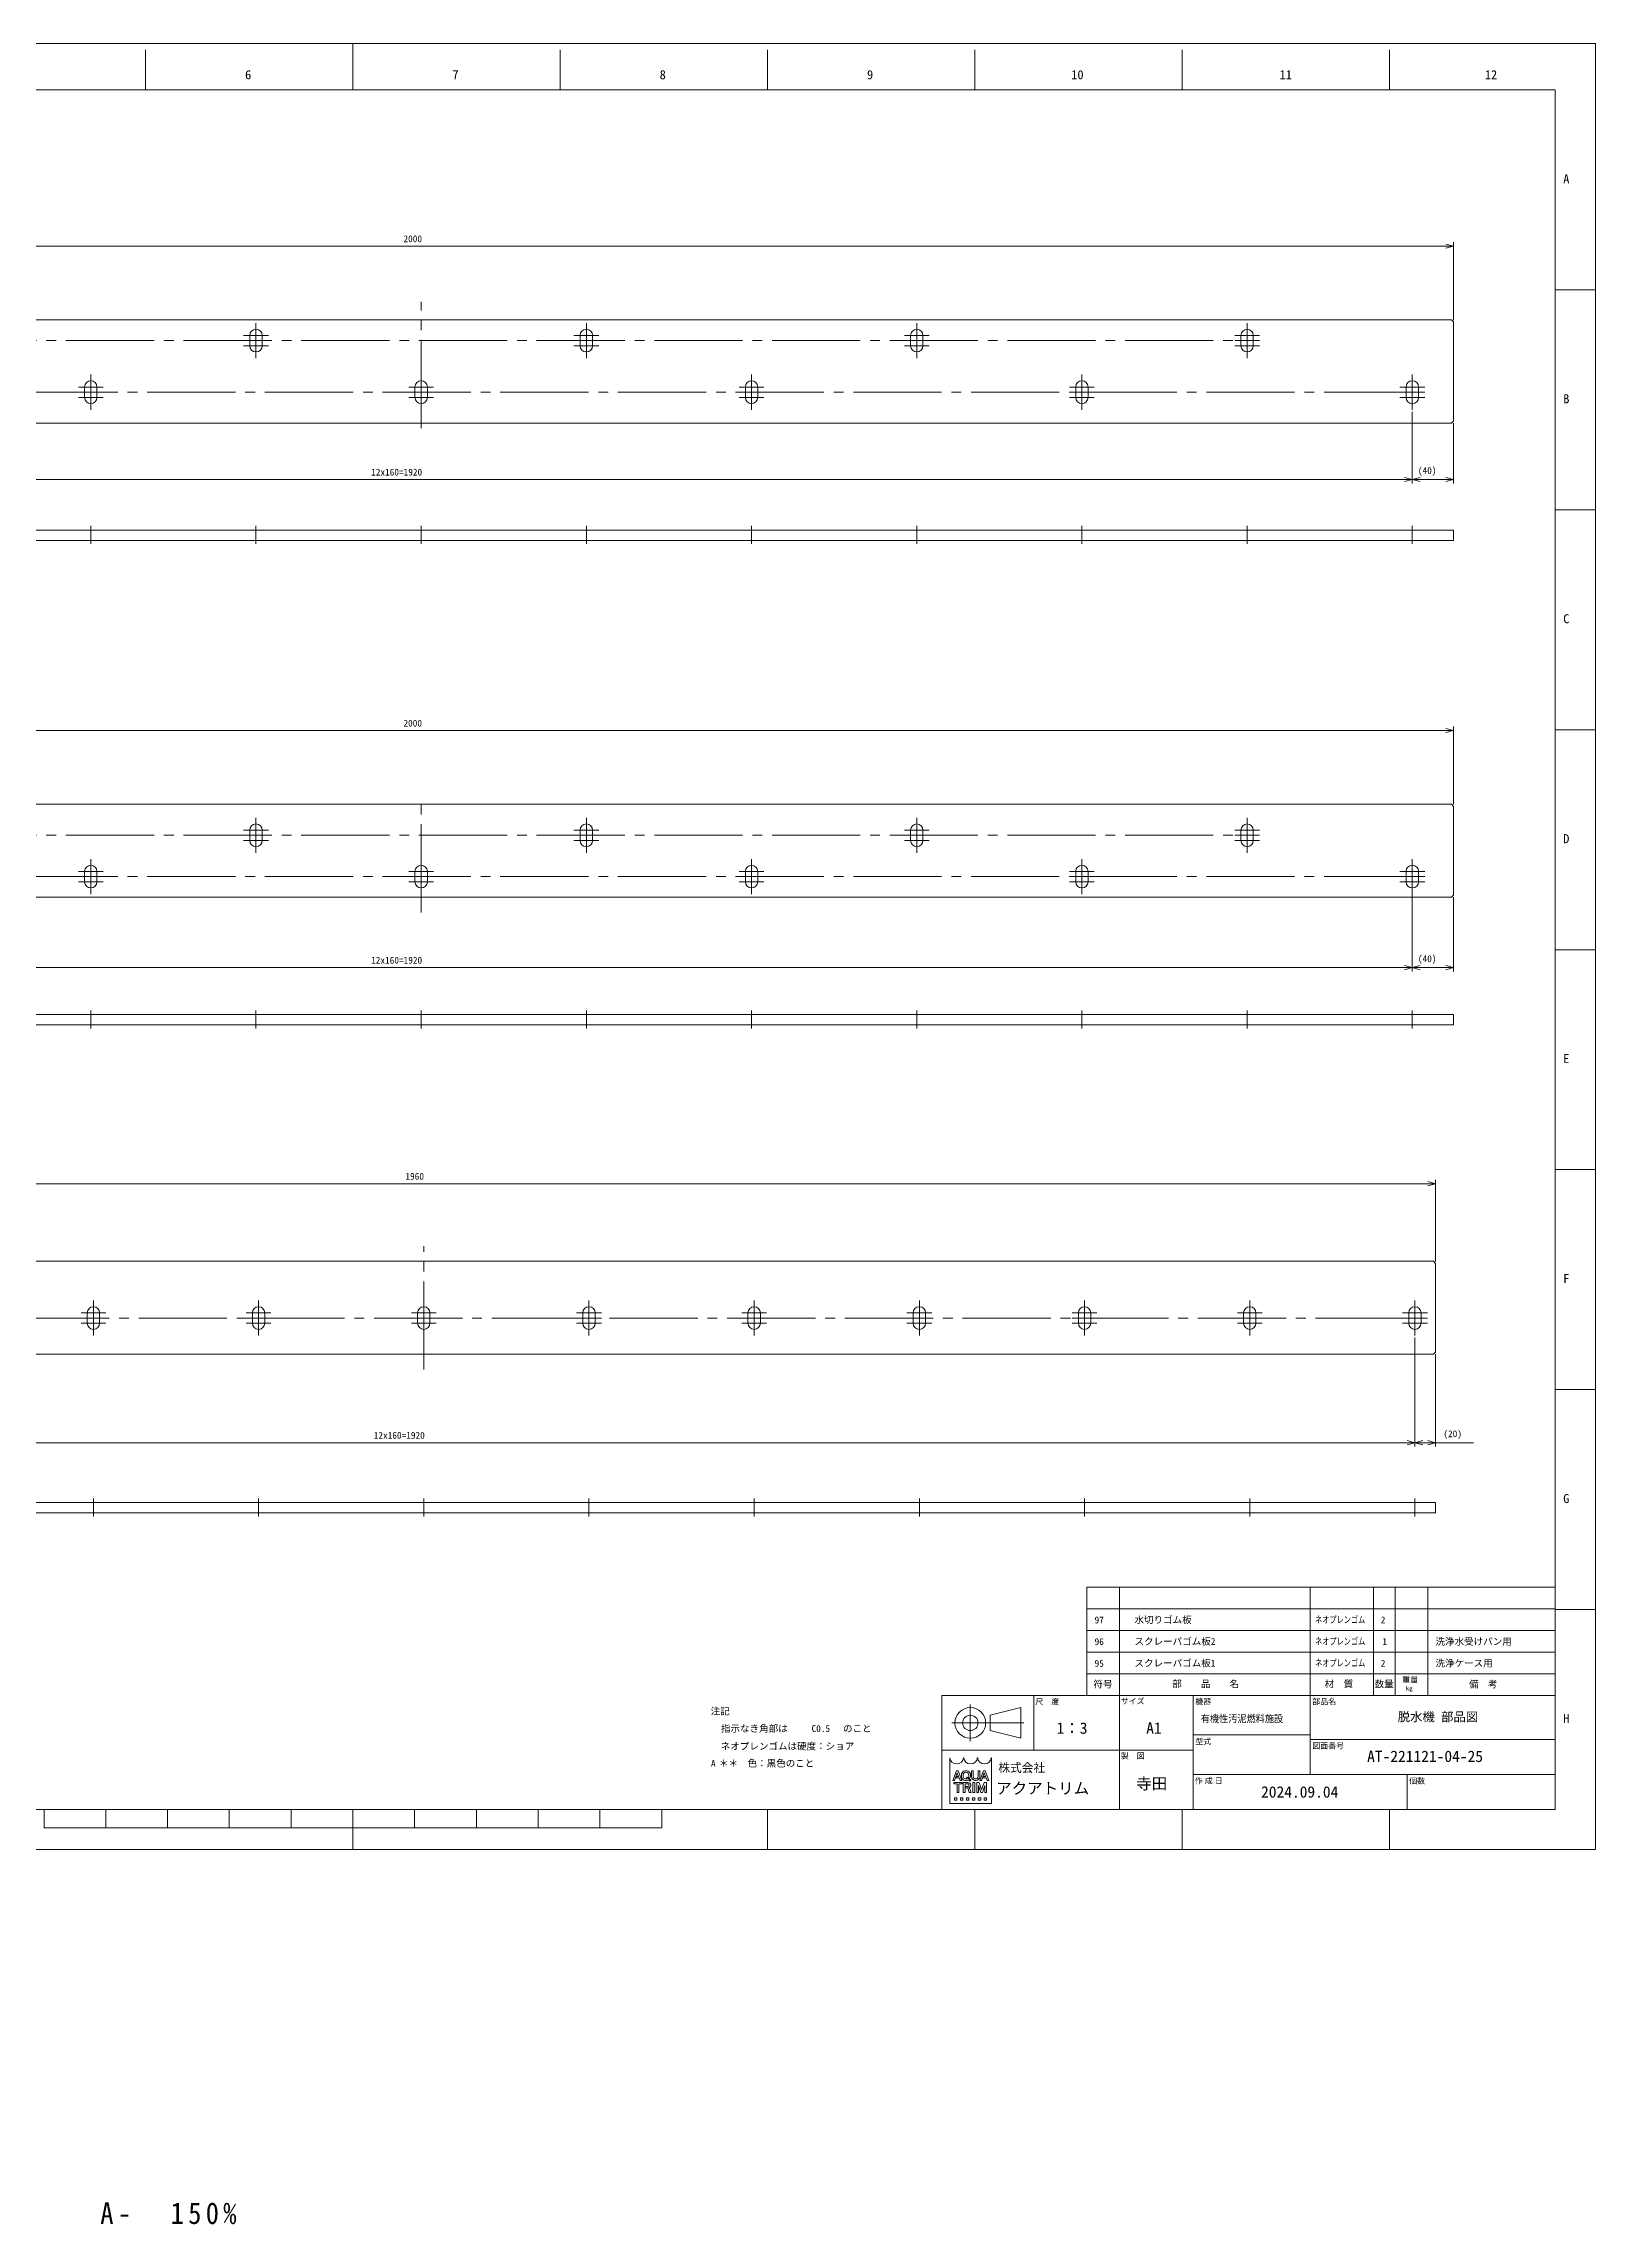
# Model space of a CAD drawing. Units: millimetres at full size. Extents: x -1242 to 1242, y -1230 to 882.
# Drawn here: x -261 to 1242, y -1230 to 882 of the extents above; entities that cross this region are included whole.
import ezdxf
from ezdxf.enums import TextEntityAlignment as Align

# ---------------------------------------------------------------- set-up
doc = ezdxf.new("R2010")
doc.units = ezdxf.units.MM
doc.header["$LTSCALE"] = 9.4985
doc.linetypes.add('CHAIN2', pattern=[12, 9, -1, 1, -1])
for name, color, linetype, lineweight in [('0-0_90_FRAME', 2, 'Continuous', 9), ('0-1_91_BLANK', 6, 'Continuous', 9), ('0-2_08_DIM', 3, 'Continuous', 9), ('0-3_05_CENTER', 2, 'CHAIN2', 9), ('0-4_0', 134, 'Continuous', 9)]:
    doc.layers.add(name, color=color, linetype=linetype, lineweight=lineweight)
doc.layers.add('0-6_07_TEXT', color=3, linetype='Continuous')
doc.layers.add('0-8', color=7, linetype='Continuous')
doc.styles.add('ＭＳ ゴシック', font='')
doc.styles.add('ＭＳ Ｐゴシック', font='')
doc.styles.get('ＭＳ ゴシック').set_extended_font_data('MS Gothic')
doc.styles.get('ＭＳ Ｐゴシック').set_extended_font_data('MS PGothic')

# ---------------------------------------------------------------- blocks, each defined once
blk = doc.blocks.new('_Open30')
at = {"layer": '0-2_08_DIM'}
blk.add_line((0, 0), (-1, 0), dxfattribs=at)
blk.add_lwpolyline([(-1, 0.268), (0, 0), (-1, -0.268)], dxfattribs=at)

msp = doc.modelspace()

# ---------------------------------------------------------------- linework, layer by layer
at = {"layer": '0-0_90_FRAME'}
for p, q in [((-161.974, 836.694), (-161.974, 875.58)), ((239.626, 836.694), (239.626, 875.58)), ((440.427, 836.694), (440.427, 875.58)), ((641.227, 836.694), (641.227, 875.58)), ((842.027, 836.694), (842.027, 875.58)), ((1042.827, 836.694), (1042.827, 875.58)), ((1242.302, 643.088), (1203.416, 643.088)), ((1242.302, 430.096), (1203.416, 430.096)), ((1242.302, 217.104), (1203.416, 217.104)), ((1242.302, -208.879), (1203.416, -208.879)), ((1242.302, -421.871), (1203.416, -421.871)), ((749.751, -613.154), (1203.416, -613.154)), ((749.751, -613.154), (749.751, -718.154)), ((781.251, -613.154), (781.251, -718.154)), ((966.023, -613.154), (966.023, -718.154)), ((1027.355, -613.154), (1027.355, -718.154)), ((1048.355, -613.154), (1048.355, -718.154)), ((1079.855, -613.154), (1079.855, -718.154)), ((749.751, -634.154), (1203.416, -634.154)), ((1242.302, -634.862), (1203.416, -634.862)), ((749.751, -655.154), (1203.416, -655.154)), ((749.751, -676.154), (1203.416, -676.154)), ((749.751, -697.154), (1203.416, -697.154)), ((619.825, -800.513), (619.825, -800.467)), ((619.825, -800.513), (621.55, -800.513)), ((621.072, -802.434), (628.948, -802.434)), ((621.072, -802.434), (621.072, -803.779)), ((621.55, -800.513), (624.244, -792.947)), ((622.49, -797.98), (623.01, -796.52)), ((622.49, -797.98), (626.036, -797.98)), ((623.01, -796.52), (625.517, -796.52)), ((623.448, -790.907), (625.04, -790.907)), ((625.517, -796.52), (624.244, -792.947)), ((628.663, -800.467), (625.04, -790.907)), ((628.253, -795.134), (628.253, -796.286)), ((628.663, -800.513), (628.663, -800.467)), ((628.948, -802.434), (628.948, -803.779)), ((629.854, -795.247), (629.854, -796.169)), ((630.043, -802.434), (630.043, -812.04)), ((630.043, -802.434), (634.462, -802.434)), ((633.044, -797.966), (633.895, -797.063)), ((633.044, -797.966), (633.829, -798.73)), ((633.895, -797.063), (637.453, -799.995)), ((634.921, -797.862), (636.159, -798.882)), ((635.006, -799.875), (636.341, -801.175)), ((635.489, -795.247), (635.489, -796.169)), ((636.341, -801.175), (637.453, -799.995)), ((637.09, -795.134), (637.09, -796.286)), ((637.979, -796.634), (637.979, -790.907)), ((639.708, -790.907), (637.979, -790.907)), ((639.212, -802.434), (641.326, -802.434)), ((639.212, -802.434), (639.212, -803.779)), ((639.708, -796.286), (639.708, -790.907)), ((641.326, -802.434), (641.326, -803.779)), ((642.301, -800.513), (641.725, -800.513)), ((643.057, -802.434), (645.566, -802.434)), ((647.86, -809.411), (645.566, -802.434)), ((645.95, -800.513), (645.95, -800.467)), ((645.95, -800.513), (647.675, -800.513)), ((646.048, -796.634), (646.048, -790.907)), ((647.675, -800.513), (650.369, -792.947)), ((647.86, -809.411), (650.154, -802.434)), ((648.615, -797.98), (649.135, -796.52)), ((648.615, -797.98), (652.161, -797.98)), ((649.135, -796.52), (651.642, -796.52)), ((649.573, -790.907), (651.165, -790.907)), ((652.664, -802.434), (650.154, -802.434)), ((651.642, -796.52), (650.369, -792.947)), ((654.788, -800.467), (651.165, -790.907)), ((654.788, -800.513), (654.788, -800.467)), ((621.072, -803.779), (623.953, -803.779)), ((621.553, -817.071), (621.553, -819.376)), ((624.145, -812.04), (624.145, -803.971)), ((624.145, -812.04), (625.875, -812.04)), ((625.875, -812.04), (625.875, -803.971)), ((626.067, -803.779), (628.948, -803.779)), ((627.316, -817.071), (627.316, -819.376)), ((631.773, -803.779), (634.693, -803.779)), ((631.83, -807.488), (631.83, -806.143)), ((631.83, -806.143), (634.693, -806.143)), ((631.83, -807.488), (633.717, -807.488)), ((633.08, -817.071), (633.08, -819.376)), ((634.43, -807.97), (635.892, -812.04)), ((635.892, -812.04), (637.756, -812.04)), ((636.1, -807.91), (637.756, -811.963)), ((637.756, -811.963), (637.756, -812.04)), ((638.843, -817.071), (638.843, -819.376)), ((639.212, -812.04), (639.212, -810.695)), ((639.405, -810.503), (639.405, -803.971)), ((641.134, -810.503), (641.134, -803.971)), ((644.607, -817.071), (644.607, -819.376)), ((646.995, -812.04), (644.784, -805.316)), ((646.995, -812.04), (648.724, -812.04)), ((648.724, -812.04), (650.935, -805.316)), ((652.676, -817.071), (652.676, -819.376)), ((440.427, -867.18), (440.427, -828.468)), ((641.227, -867.18), (641.227, -828.468)), ((842.027, -867.18), (842.027, -828.468)), ((1042.827, -867.18), (1042.827, -828.468))]:
    msp.add_line(p, q, dxfattribs=at)
at = {"layer": '0-0_90_FRAME', "color": 6}
for p, q in [((38.826, 881.58), (38.826, 836.694)), ((1242.302, 4.113), (1203.416, 4.113)), ((-260.296, -846.416), (-260.296, -828.468)), ((-200.471, -846.416), (-200.471, -828.468)), ((-140.647, -846.416), (-140.647, -828.468)), ((-80.823, -846.416), (-80.823, -828.468)), ((-20.998, -846.416), (-20.998, -828.468)), ((38.826, -867.18), (38.826, -828.468)), ((98.65, -846.416), (98.65, -828.468)), ((158.475, -846.416), (158.475, -828.468)), ((218.299, -846.416), (218.299, -828.468)), ((278.123, -846.416), (278.123, -828.468)), ((337.947, -846.416), (337.947, -828.468)), ((-260.296, -846.416), (337.947, -846.416))]:
    msp.add_line(p, q, dxfattribs=at)
at = {"layer": '0-0_90_FRAME', "color": 134}
for p, q in [((636.888, -762.492), (636.888, -726.852)), ((698.516, -771.19), (698.516, -718.154)), ((749.751, -718.154), (1203.416, -718.154)), ((781.251, -828.468), (781.251, -718.154)), ((852.737, -828.468), (852.737, -718.154)), ((966.023, -718.154), (966.023, -794.526)), ((619.068, -744.672), (688.863, -744.672)), ((852.737, -756.34), (966.023, -756.34)), ((852.737, -771.19), (609.416, -771.19)), ((966.023, -760.583), (1203.416, -760.583)), ((852.737, -794.526), (1203.416, -794.526)), ((1060.144, -794.526), (1060.144, -828.468))]:
    msp.add_line(p, q, dxfattribs=at)
at = {"layer": '0-0_90_FRAME', "color": 6}
msp.add_lwpolyline([(-1125.764, -828.468), (1203.416, -828.468), (1203.416, 836.694), (-1125.764, 836.694)], close=True, dxfattribs=at)
at = {"layer": '0-0_90_FRAME', "color": 134}
for points in [[(609.416, -828.468), (1203.416, -828.468), (1203.416, -718.154), (609.416, -718.154)], [(656.193, -737.247), (685.893, -729.822), (685.893, -759.522), (656.193, -752.097)]]:
    msp.add_lwpolyline(points, close=True, dxfattribs=at)
at = {"layer": '0-0_90_FRAME'}
for points in [[(657.287, -778.455), (657.287, -822.834), (616.942, -822.834), (616.942, -778.455)], [(619.825, -800.513), (619.825, -800.467), (623.448, -790.907)], [(628.663, -800.513), (626.938, -800.513), (626.036, -797.98)], [(643.057, -802.434), (643.057, -812.04), (644.786, -812.04), (644.784, -805.316)], [(644.319, -796.286), (644.319, -790.907), (646.048, -790.907)], [(645.95, -800.513), (645.95, -800.467), (649.573, -790.907)], [(650.935, -805.316), (650.935, -812.04), (652.664, -812.04), (652.664, -802.434)], [(654.788, -800.513), (653.063, -800.513), (652.161, -797.98)], [(621.553, -817.071), (623.858, -817.071), (623.858, -819.376), (621.553, -819.376)], [(627.316, -817.071), (629.622, -817.071), (629.622, -819.376), (627.316, -819.376)], [(630.043, -812.04), (631.773, -812.04), (631.773, -803.779)], [(633.08, -817.071), (635.385, -817.071), (635.385, -819.376), (633.08, -819.376)], [(638.843, -817.071), (641.149, -817.071), (641.149, -819.376), (638.843, -819.376)], [(639.212, -812.04), (641.326, -812.04), (641.326, -810.695)], [(644.607, -817.071), (646.912, -817.071), (646.912, -819.376), (644.607, -819.376)], [(652.676, -817.071), (650.371, -817.071), (650.371, -819.376), (652.676, -819.376)]]:
    msp.add_lwpolyline(points, dxfattribs=at)
at = {"layer": '0-0_90_FRAME', "color": 134}
for radius in [14.85, 7.425]:
    msp.add_circle((636.888, -744.672), radius, dxfattribs=at)
at = {"layer": '0-0_90_FRAME'}
for centre, radius, start, end in [((616.942, -778.647), 0.192, 0, 90), ((630.39, -778.647), 0.192, 0, 180), ((630.39, -778.647), 0.192, 0, 90), ((643.839, -778.647), 0.192, 0, 180), ((657.287, -778.647), 0.192, 90, 180), ((642.04, -796.46), 4.065, 182.45003, 265.55526), ((643.137, -796.331), 3.43, 179.25279, 218.96457), ((642.013, -795.687), 3.198, 241.15773, 298.84227), ((641.986, -796.46), 4.065, 274.44474, 357.54997), ((640.889, -796.331), 3.43, 321.03543, 0.74721), ((623.953, -803.971), 0.192, 0, 90), ((626.067, -803.971), 0.192, 90, 180), ((633.717, -808.256), 0.768, 21.9283, 90), ((634.652, -804.961), 1.183, 271.99706, 88.00294), ((634.938, -808.386), 1.256, 22.27295, 58.55311), ((639.212, -803.971), 0.192, 0, 90), ((639.212, -810.503), 0.192, 270, 0), ((641.326, -803.971), 0.192, 90, 180), ((641.326, -810.503), 0.192, 180, 270)]:
    msp.add_arc(centre, radius, start, end, dxfattribs=at)
for centre, major_axis, ratio, start_param, end_param in [((623.666, -778.647), (-6.532, 0), 0.882353, 6.28318531, 9.42477796), ((637.114, -778.647), (-6.532, 0), 0.882353, 6.28318531, 9.42477796), ((650.563, -778.647), (-6.532, 0), 0.882353, 6.28318531, 9.42477796), ((632.672, -795.134), (-4.419, 0), 0.956522, 3.14159265, 6.28318531), ((632.672, -796.286), (-4.419, 0), 0.956522, 6.28318531, 8.41045586), ((632.672, -795.247), (2.818, 0), 0.994718, 6.28318531, 9.42477796), ((632.672, -796.173), (2.818, 0), 0.995036, 3.14159265, 5.13549259), ((634.462, -804.961), (-3.101, 0), 0.81482, 1.94406945, 4.71238898), ((632.672, -796.173), (2.818, 0), 0.995036, 5.63666712, 6.28318531), ((632.672, -796.286), (-4.419, 0), 0.956522, 2.48020459, 3.14159265)]:
    msp.add_ellipse(centre, major_axis=major_axis, ratio=ratio, start_param=start_param, end_param=end_param, dxfattribs=at)
at = {"layer": '0-1_91_BLANK'}
msp.add_lwpolyline([(-1242.302, -867.18), (1242.302, -867.18), (1242.302, 881.58), (-1242.302, 881.58)], close=True, dxfattribs=at)
at = {"layer": '0-2_08_DIM'}
for p, q in [((-887.508, 685.421), (1097.492, 685.421)), ((1104.992, 613.88), (1104.992, 689.171)), ((1064.992, 525.13), (1064.992, 455.723)), ((1064.992, 525.13), (1064.992, 455.723)), ((1104.992, 514.13), (1104.992, 455.723)), ((-847.508, 459.473), (1057.492, 459.473)), ((1072.492, 459.473), (1097.492, 459.473)), ((-887.508, 216.367), (1097.492, 216.367)), ((1104.992, 144.826), (1104.992, 220.117)), ((1064.992, 66.076), (1064.992, -16.97)), ((1064.992, 66.076), (1064.992, -16.97)), ((1104.992, 55.076), (1104.992, -16.97)), ((-847.508, -13.22), (1057.492, -13.22)), ((1072.492, -13.22), (1097.492, -13.22)), ((-864.968, -222.509), (1080.033, -222.509)), ((1087.533, -297.748), (1087.533, -218.759)), ((1067.533, -371.498), (1067.533, -477.069)), ((1067.533, -386.498), (1067.533, -477.069)), ((1087.533, -387.498), (1087.533, -477.069)), ((-844.968, -473.319), (1060.033, -473.319)), ((1075.033, -473.319), (1080.033, -473.319)), ((1087.533, -473.319), (1124.283, -473.319))]:
    msp.add_line(p, q, dxfattribs=at)
at = {"layer": '0-3_05_CENTER'}
for p, q in [((104.992, 509.13), (104.992, 631.542)), ((-695.008, 594.005), (904.992, 594.005)), ((-67.008, 599.005), (-43.008, 599.005)), ((-67.008, 594.005), (-43.008, 594.005)), ((-55.008, 577.005), (-55.008, 611.005)), ((276.992, 599.005), (252.992, 599.005)), ((276.992, 594.005), (252.992, 594.005)), ((264.992, 577.005), (264.992, 611.005)), ((596.992, 599.005), (572.992, 599.005)), ((596.992, 594.005), (572.992, 594.005)), ((584.992, 577.005), (584.992, 611.005)), ((916.992, 599.005), (892.992, 599.005)), ((916.992, 594.005), (892.992, 594.005)), ((904.992, 577.005), (904.992, 611.005)), ((-67.008, 589.005), (-43.008, 589.005)), ((276.992, 589.005), (252.992, 589.005)), ((596.992, 589.005), (572.992, 589.005)), ((916.992, 589.005), (892.992, 589.005)), ((-215.008, 527.005), (-215.008, 561.005)), ((104.992, 527.005), (104.992, 561.005)), ((424.992, 527.005), (424.992, 561.005)), ((744.992, 527.005), (744.992, 561.005)), ((1064.992, 527.005), (1064.992, 561.005)), ((1064.992, 544.005), (-855.008, 544.005)), ((-227.008, 549.005), (-203.008, 549.005)), ((-227.008, 544.005), (-203.008, 544.005)), ((-227.008, 539.005), (-203.008, 539.005)), ((92.992, 549.005), (116.992, 549.005)), ((92.992, 544.005), (116.992, 544.005)), ((92.992, 539.005), (116.992, 539.005)), ((436.992, 549.005), (412.992, 549.005)), ((436.992, 544.005), (412.992, 544.005)), ((436.992, 539.005), (412.992, 539.005)), ((756.992, 549.005), (732.992, 549.005)), ((756.992, 544.005), (732.992, 544.005)), ((756.992, 539.005), (732.992, 539.005)), ((1076.992, 549.005), (1052.992, 549.005)), ((1076.992, 544.005), (1052.992, 544.005)), ((1076.992, 539.005), (1052.992, 539.005)), ((-215.008, 414.488), (-215.008, 397.041)), ((-55.008, 414.488), (-55.008, 397.041)), ((104.992, 414.488), (104.992, 397.041)), ((264.992, 414.488), (264.992, 397.041)), ((424.992, 414.488), (424.992, 397.041)), ((584.992, 414.488), (584.992, 397.041)), ((744.992, 414.488), (744.992, 397.041)), ((904.992, 414.488), (904.992, 397.041)), ((1064.992, 414.488), (1064.992, 397.041)), ((104.992, 40.076), (104.992, 152.327)), ((-55.008, 97.951), (-55.008, 131.951)), ((264.992, 97.951), (264.992, 131.951)), ((584.992, 97.951), (584.992, 131.951)), ((904.992, 97.951), (904.992, 131.951)), ((-695.008, 114.951), (904.992, 114.951)), ((-67.008, 119.951), (-43.008, 119.951)), ((-67.008, 114.951), (-43.008, 114.951)), ((-67.008, 109.951), (-43.008, 109.951)), ((276.992, 119.951), (252.992, 119.951)), ((276.992, 114.951), (252.992, 114.951)), ((276.992, 109.951), (252.992, 109.951)), ((596.992, 119.951), (572.992, 119.951)), ((596.992, 114.951), (572.992, 114.951)), ((596.992, 109.951), (572.992, 109.951)), ((916.992, 119.951), (892.992, 119.951)), ((916.992, 114.951), (892.992, 114.951)), ((916.992, 109.951), (892.992, 109.951)), ((-215.008, 57.951), (-215.008, 91.951)), ((104.992, 57.951), (104.992, 91.951)), ((424.992, 57.951), (424.992, 91.951)), ((744.992, 57.951), (744.992, 91.951)), ((1064.992, 57.951), (1064.992, 91.951)), ((1064.992, 74.951), (-855.008, 74.951)), ((-227.008, 79.951), (-203.008, 79.951)), ((-227.008, 74.951), (-203.008, 74.951)), ((-227.008, 69.951), (-203.008, 69.951)), ((92.992, 79.951), (116.992, 79.951)), ((92.992, 74.951), (116.992, 74.951)), ((92.992, 69.951), (116.992, 69.951)), ((436.992, 79.951), (412.992, 79.951)), ((436.992, 74.951), (412.992, 74.951)), ((436.992, 69.951), (412.992, 69.951)), ((756.992, 79.951), (732.992, 79.951)), ((756.992, 74.951), (732.992, 74.951)), ((756.992, 69.951), (732.992, 69.951)), ((1076.992, 79.951), (1052.992, 79.951)), ((1076.992, 74.951), (1052.992, 74.951)), ((1076.992, 69.951), (1052.992, 69.951)), ((-215.008, -54.733), (-215.008, -72.18)), ((-55.008, -54.733), (-55.008, -72.18)), ((104.992, -54.733), (104.992, -72.18)), ((264.992, -54.733), (264.992, -72.18)), ((424.992, -54.733), (424.992, -72.18)), ((584.992, -54.733), (584.992, -72.18)), ((744.992, -54.733), (744.992, -72.18)), ((904.992, -54.733), (904.992, -72.18)), ((1064.992, -54.733), (1064.992, -72.18)), ((107.532, -402.551), (107.532, -283.01)), ((-212.468, -369.623), (-212.468, -335.623)), ((-52.468, -369.623), (-52.468, -335.623)), ((267.532, -369.623), (267.532, -335.623)), ((427.532, -369.623), (427.532, -335.623)), ((587.532, -369.623), (587.532, -335.623)), ((747.532, -369.623), (747.532, -335.623)), ((907.533, -369.623), (907.533, -335.623)), ((1067.533, -369.623), (1067.533, -335.623)), ((-852.468, -352.623), (1067.533, -352.623)), ((-224.468, -347.623), (-200.468, -347.623)), ((-224.468, -352.623), (-200.468, -352.623)), ((-224.468, -357.623), (-200.468, -357.623)), ((-64.468, -347.623), (-40.468, -347.623)), ((-64.468, -352.623), (-40.468, -352.623)), ((-64.468, -357.623), (-40.468, -357.623)), ((95.532, -347.623), (119.532, -347.623)), ((95.532, -352.623), (119.532, -352.623)), ((95.532, -357.623), (119.532, -357.623)), ((279.532, -347.623), (255.532, -347.623)), ((279.532, -352.623), (255.532, -352.623)), ((279.532, -357.623), (255.532, -357.623)), ((439.532, -347.623), (415.532, -347.623)), ((439.532, -352.623), (415.532, -352.623)), ((439.532, -357.623), (415.532, -357.623)), ((599.532, -347.623), (575.532, -347.623)), ((599.532, -352.623), (575.532, -352.623)), ((599.532, -357.623), (575.532, -357.623)), ((759.532, -347.623), (735.532, -347.623)), ((759.532, -352.623), (735.532, -352.623)), ((759.532, -357.623), (735.532, -357.623)), ((919.533, -347.623), (895.533, -347.623)), ((919.533, -352.623), (895.533, -352.623)), ((919.533, -357.623), (895.533, -357.623)), ((1079.533, -347.623), (1055.533, -347.623)), ((1079.533, -352.623), (1055.533, -352.623)), ((1079.533, -357.623), (1055.533, -357.623)), ((-212.468, -527.315), (-212.468, -544.762)), ((-52.468, -527.315), (-52.468, -544.762)), ((107.532, -527.315), (107.532, -544.762)), ((267.532, -527.315), (267.532, -544.762)), ((427.532, -527.315), (427.532, -544.762)), ((587.532, -527.315), (587.532, -544.762)), ((747.532, -527.315), (747.532, -544.762)), ((907.533, -527.315), (907.533, -544.762)), ((1067.533, -527.315), (1067.533, -544.762))]:
    msp.add_line(p, q, dxfattribs=at)
at = {"layer": '0-4_0'}
for p, q in [((-61.008, 599.005), (-61.008, 589.005)), ((-49.008, 589.005), (-49.008, 599.005)), ((258.992, 589.005), (258.992, 599.005)), ((270.992, 599.005), (270.992, 589.005)), ((578.992, 589.005), (578.992, 599.005)), ((590.992, 599.005), (590.992, 589.005)), ((898.992, 589.005), (898.992, 599.005)), ((910.992, 599.005), (910.992, 589.005)), ((-221.008, 549.005), (-221.008, 539.005)), ((-209.008, 539.005), (-209.008, 549.005)), ((98.992, 549.005), (98.992, 539.005)), ((110.992, 539.005), (110.992, 549.005)), ((418.992, 539.005), (418.992, 549.005)), ((430.992, 549.005), (430.992, 539.005)), ((738.992, 539.005), (738.992, 549.005)), ((750.992, 549.005), (750.992, 539.005)), ((1058.992, 539.005), (1058.992, 549.005)), ((1070.992, 549.005), (1070.992, 539.005)), ((-61.008, 119.951), (-61.008, 109.951)), ((-49.008, 109.951), (-49.008, 119.951)), ((258.992, 109.951), (258.992, 119.951)), ((270.992, 119.951), (270.992, 109.951)), ((578.992, 109.951), (578.992, 119.951)), ((590.992, 119.951), (590.992, 109.951)), ((898.992, 109.951), (898.992, 119.951)), ((910.992, 119.951), (910.992, 109.951)), ((-221.008, 79.951), (-221.008, 69.951)), ((-209.008, 69.951), (-209.008, 79.951)), ((98.992, 79.951), (98.992, 69.951)), ((110.992, 69.951), (110.992, 79.951)), ((418.992, 69.951), (418.992, 79.951)), ((430.992, 79.951), (430.992, 69.951)), ((738.992, 69.951), (738.992, 79.951)), ((750.992, 79.951), (750.992, 69.951)), ((1058.992, 69.951), (1058.992, 79.951)), ((1070.992, 79.951), (1070.992, 69.951)), ((-218.468, -347.623), (-218.468, -357.623)), ((-206.468, -357.623), (-206.468, -347.623)), ((-58.468, -347.623), (-58.468, -357.623)), ((-46.468, -357.623), (-46.468, -347.623)), ((101.532, -347.623), (101.532, -357.623)), ((113.532, -357.623), (113.532, -347.623)), ((261.532, -357.623), (261.532, -347.623)), ((273.532, -347.623), (273.532, -357.623)), ((421.532, -357.623), (421.532, -347.623)), ((433.532, -347.623), (433.532, -357.623)), ((581.532, -357.623), (581.532, -347.623)), ((593.532, -347.623), (593.532, -357.623)), ((741.532, -357.623), (741.532, -347.623)), ((753.532, -347.623), (753.532, -357.623)), ((901.533, -357.623), (901.533, -347.623)), ((913.533, -347.623), (913.533, -357.623)), ((1061.533, -357.623), (1061.533, -347.623)), ((1073.533, -347.623), (1073.533, -357.623))]:
    msp.add_line(p, q, dxfattribs=at)
for points in [[(-893.008, 514.005), (1102.992, 514.005), (1104.992, 516.005), (1104.992, 612.005), (1102.992, 614.005), (-893.008, 614.005), (-895.008, 612.005), (-895.008, 516.005)], [(1104.992, 410.551), (1104.992, 400.551), (-895.008, 400.551), (-895.008, 410.551)], [(-893.008, 54.951), (1102.992, 54.951), (1104.992, 56.951), (1104.992, 142.951), (1102.992, 144.951), (-893.008, 144.951), (-895.008, 142.951), (-895.008, 56.951)], [(1104.992, -58.67), (1104.992, -68.67), (-895.008, -68.67), (-895.008, -58.67)], [(-870.468, -387.623), (1085.533, -387.623), (1087.533, -385.623), (1087.533, -299.623), (1085.533, -297.623), (-870.468, -297.623), (-872.468, -299.623), (-872.468, -385.623)], [(1087.533, -531.252), (1087.533, -541.252), (-872.468, -541.252), (-872.468, -531.252)]]:
    msp.add_lwpolyline(points, close=True, dxfattribs=at)
for centre, start, end in [((-55.008, 599.005), 0, 180), ((264.992, 599.005), 0, 180), ((584.992, 599.005), 0, 180), ((904.992, 599.005), 0, 180), ((-55.008, 589.005), 180, 0), ((264.992, 589.005), 180, 0), ((584.992, 589.005), 180, 0), ((904.992, 589.005), 180, 0), ((-215.008, 549.005), 0, 180), ((104.992, 549.005), 0, 180), ((424.992, 549.005), 0, 180), ((744.992, 549.005), 0, 180), ((1064.992, 549.005), 0, 180), ((-215.008, 539.005), 180, 0), ((104.992, 539.005), 180, 0), ((424.992, 539.005), 180, 0), ((744.992, 539.005), 180, 0), ((1064.992, 539.005), 180, 0), ((-55.008, 119.951), 0, 180), ((-55.008, 109.951), 180, 0), ((264.992, 119.951), 0, 180), ((264.992, 109.951), 180, 0), ((584.992, 119.951), 0, 180), ((584.992, 109.951), 180, 0), ((904.992, 119.951), 0, 180), ((904.992, 109.951), 180, 0), ((-215.008, 79.951), 0, 180), ((104.992, 79.951), 0, 180), ((424.992, 79.951), 0, 180), ((744.992, 79.951), 0, 180), ((1064.992, 79.951), 0, 180), ((-215.008, 69.951), 180, 0), ((104.992, 69.951), 180, 0), ((424.992, 69.951), 180, 0), ((744.992, 69.951), 180, 0), ((1064.992, 69.951), 180, 0), ((-212.468, -347.623), 0, 180), ((-212.468, -357.623), 180, 0), ((-52.468, -347.623), 0, 180), ((-52.468, -357.623), 180, 0), ((107.532, -347.623), 0, 180), ((107.532, -357.623), 180, 0), ((267.532, -347.623), 0, 180), ((267.532, -357.623), 180, 0), ((427.532, -347.623), 0, 180), ((427.532, -357.623), 180, 0), ((587.532, -347.623), 0, 180), ((587.532, -357.623), 180, 0), ((747.532, -347.623), 0, 180), ((747.532, -357.623), 180, 0), ((907.533, -347.623), 0, 180), ((907.533, -357.623), 180, 0), ((1067.533, -347.623), 0, 180), ((1067.533, -357.623), 180, 0)]:
    msp.add_arc(centre, 6, start, end, dxfattribs=at)

# ---------------------------------------------------------------- block references
at = {"layer": '0-2_08_DIM', "xscale": 7.5, "yscale": 7.5}
for p in [(1104.992, 685.421), (1064.992, 459.473), (1104.992, 459.473), (1104.992, 216.367), (1064.992, -13.22), (1104.992, -13.22), (1087.533, -222.509), (1067.533, -473.319), (1087.533, -473.319)]:
    msp.add_blockref('_Open30', p, dxfattribs=at)
at = {"layer": '0-2_08_DIM', "xscale": 7.5, "yscale": 7.5, "rotation": 180}
for p in [(1064.992, 459.473), (1064.992, -13.22), (1067.533, -473.319)]:
    msp.add_blockref('_Open30', p, dxfattribs=at)

# ---------------------------------------------------------------- texts
at = {"layer": '0-0_90_FRAME', "color": 134}
for s, height, style, p in [('6', 8.798, 'ＭＳ ゴシック', (-65.574, 844.439)), ('7', 8.798, 'ＭＳ ゴシック', (135.226, 844.439)), ('8', 8.798, 'ＭＳ ゴシック', (336.026, 844.439)), ('9', 8.798, 'ＭＳ ゴシック', (536.827, 844.439)), ('10', 8.798, 'ＭＳ ゴシック', (734.627, 844.439)), ('11', 8.798, 'ＭＳ ゴシック', (936.427, 844.439)), ('12', 8.798, 'ＭＳ ゴシック', (1135.227, 844.439)), ('A', 8.798, 'ＭＳ ゴシック', (1211.146, 743.584)), ('B', 8.798, 'ＭＳ ゴシック', (1211.146, 530.592)), ('C', 8.798, 'ＭＳ ゴシック', (1211.146, 317.6)), ('D', 8.798, 'ＭＳ ゴシック', (1211.146, 104.609)), ('E', 8.798, 'ＭＳ ゴシック', (1211.146, -108.383)), ('F', 8.798, 'ＭＳ ゴシック', (1211.146, -321.375)), ('G', 8.798, 'ＭＳ ゴシック', (1211.146, -534.367)), ('尺\u3000度', 5.499, 'ＭＳ Ｐゴシック', (699.861, -728.547)), ('サイズ', 5.499, 'ＭＳ Ｐゴシック', (782.597, -727.987)), ('機器', 5.499, 'ＭＳ Ｐゴシック', (854.776, -728.423)), ('部品名', 5.499, 'ＭＳ Ｐゴシック', (968.062, -728.423)), ('脱水機 部品図', 8.798, 'ＭＳ ゴシック', (1050.793, -745.787)), ('H', 8.798, 'ＭＳ ゴシック', (1211.146, -747.358)), ('1：3', 11, 'ＭＳ ゴシック', (720.391, -758.46)), ('A1', 11, 'ＭＳ ゴシック', (807.248, -758.46)), ('型式', 5.499, 'ＭＳ Ｐゴシック', (854.776, -766.984)), ('製\u3000図', 5.499, 'ＭＳ Ｐゴシック', (782.597, -781.023)), ('図面番号', 5.499, 'ＭＳ Ｐゴシック', (968.062, -771.226)), ('AT-221121-04-25', 11, 'ＭＳ ゴシック', (1021.207, -785.795)), ('寺田', 11, 'ＭＳ ゴシック', (797.502, -812.252)), ('作 成 日', 5.499, 'ＭＳ Ｐゴシック', (854.258, -805.079)), ('個数', 5.499, 'ＭＳ Ｐゴシック', (1061.926, -805.287)), ('2024.09.04', 11, 'ＭＳ ゴシック', (918.491, -820.321))]:
    msp.add_text(s, height=height, dxfattribs=dict(at, style=style)).set_placement(p, align=Align.BOTTOM_LEFT)
at = {"layer": '0-0_90_FRAME', "color": 3, "style": 'ＭＳ ゴシック'}
for s, height, p in [('97', 6.598, (757.229, -650.287)), ('水切りゴム板', 6.598, (795.882, -650.055)), ('2', 6.598, (1034.448, -650.136)), ('96', 6.598, (757.229, -671.287)), ('スクレーパゴム板2', 6.598, (795.882, -671.055)), ('1', 6.598, (1035.948, -671.136)), ('洗浄水受けパン用', 6.598, (1087.43, -671.088)), ('95', 6.598, (757.229, -692.287)), ('スクレーパゴム板1', 6.598, (795.882, -692.055)), ('2', 6.598, (1034.448, -692.136)), ('洗浄ケース用', 6.598, (1087.43, -692.088)), ('符号', 6.598, (756.165, -712.435)), ('部\u3000\u3000品\u3000\u3000名', 6.598, (832.462, -712.108)), ('材\u3000質', 6.598, (980.028, -712.216)), ('数量', 6.598, (1028.458, -712.284)), ('重量', 5.499, (1055.215, -707.375)), ('kg', 4.399, (1058.53, -714.714)), ('備  考', 6.598, (1119.997, -712.435))]:
    msp.add_text(s, height=height, dxfattribs=at).set_placement(p, align=Align.BOTTOM_LEFT)
at = {"layer": '0-0_90_FRAME', "color": 3, "style": 'ＭＳ ゴシック', "width": 0.75}
for p in [(970.857, -649.936), (970.857, -670.936), (970.857, -691.936)]:
    msp.add_text('ネオプレンゴム', height=6.598, dxfattribs=at).set_placement(p, align=Align.BOTTOM_LEFT)
at = {"layer": '0-0_90_FRAME', "color": 134, "style": 'ＭＳ ゴシック', "width": 0.9}
msp.add_text('有機性汚泥燃料施設', height=7.038, dxfattribs=at).set_placement((860.06, -746.217), align=Align.BOTTOM_LEFT)
at = {"layer": '0-0_90_FRAME', "style": 'ＭＳ ゴシック'}
for s, height, p in [('アクアトリム', 11, (661.901, -816.795)), ('株式会社', 8.315, (663.99, -794.766))]:
    msp.add_text(s, height=height, dxfattribs=at).set_placement(p, align=Align.BOTTOM_LEFT)
at = {"layer": '0-2_08_DIM', "style": 'ＭＳ ゴシック'}
for s, p in [('2000', (87.849, 687.296)), ('12x160=1920', (56.564, 461.348)), ('(40)', (1070.421, 462.848)), ('2000', (87.849, 218.242)), ('12x160=1920', (56.564, -11.345)), ('(40)', (1070.421, -9.845)), ('1960', (89.747, -220.634)), ('12x160=1920', (59.104, -471.444)), ('(20)', (1095.086, -469.944))]:
    msp.add_text(s, height=6.598, dxfattribs=at).set_placement(p, align=Align.BOTTOM_LEFT)
at = {"layer": '0-6_07_TEXT'}
for s, style, p in [('注記', 'ＭＳ Ｐゴシック', (385.407, -738.629)), ('\u3000指示なき角部は', 'ＭＳ Ｐゴシック', (386.127, -755.366)), ('C0.5', 'ＭＳ ゴシック', (483.102, -755.366)), ('のこと', 'ＭＳ Ｐゴシック', (513.531, -755.366)), ('A', 'ＭＳ ゴシック', (385.698, -789.038)), ('＊＊\u3000色：黒色のこと', 'ＭＳ Ｐゴシック', (393.413, -789.038)), ('ネオプレンゴムは硬度：ショア', 'ＭＳ Ｐゴシック', (395.127, -772.508))]:
    msp.add_text(s, height=6.598, dxfattribs=dict(at, style=style)).set_placement(p, align=Align.BOTTOM_LEFT)
at = {"layer": '0-8', "insert": (-205.801, -1230.282), "char_height": 20.89, "attachment_point": 7, "style": 'ＭＳ ゴシック'}
msp.add_mtext('\\T1.33;\\W0.9;A-\u3000150%', dxfattribs=at)

doc.saveas('drawing.dxf')
